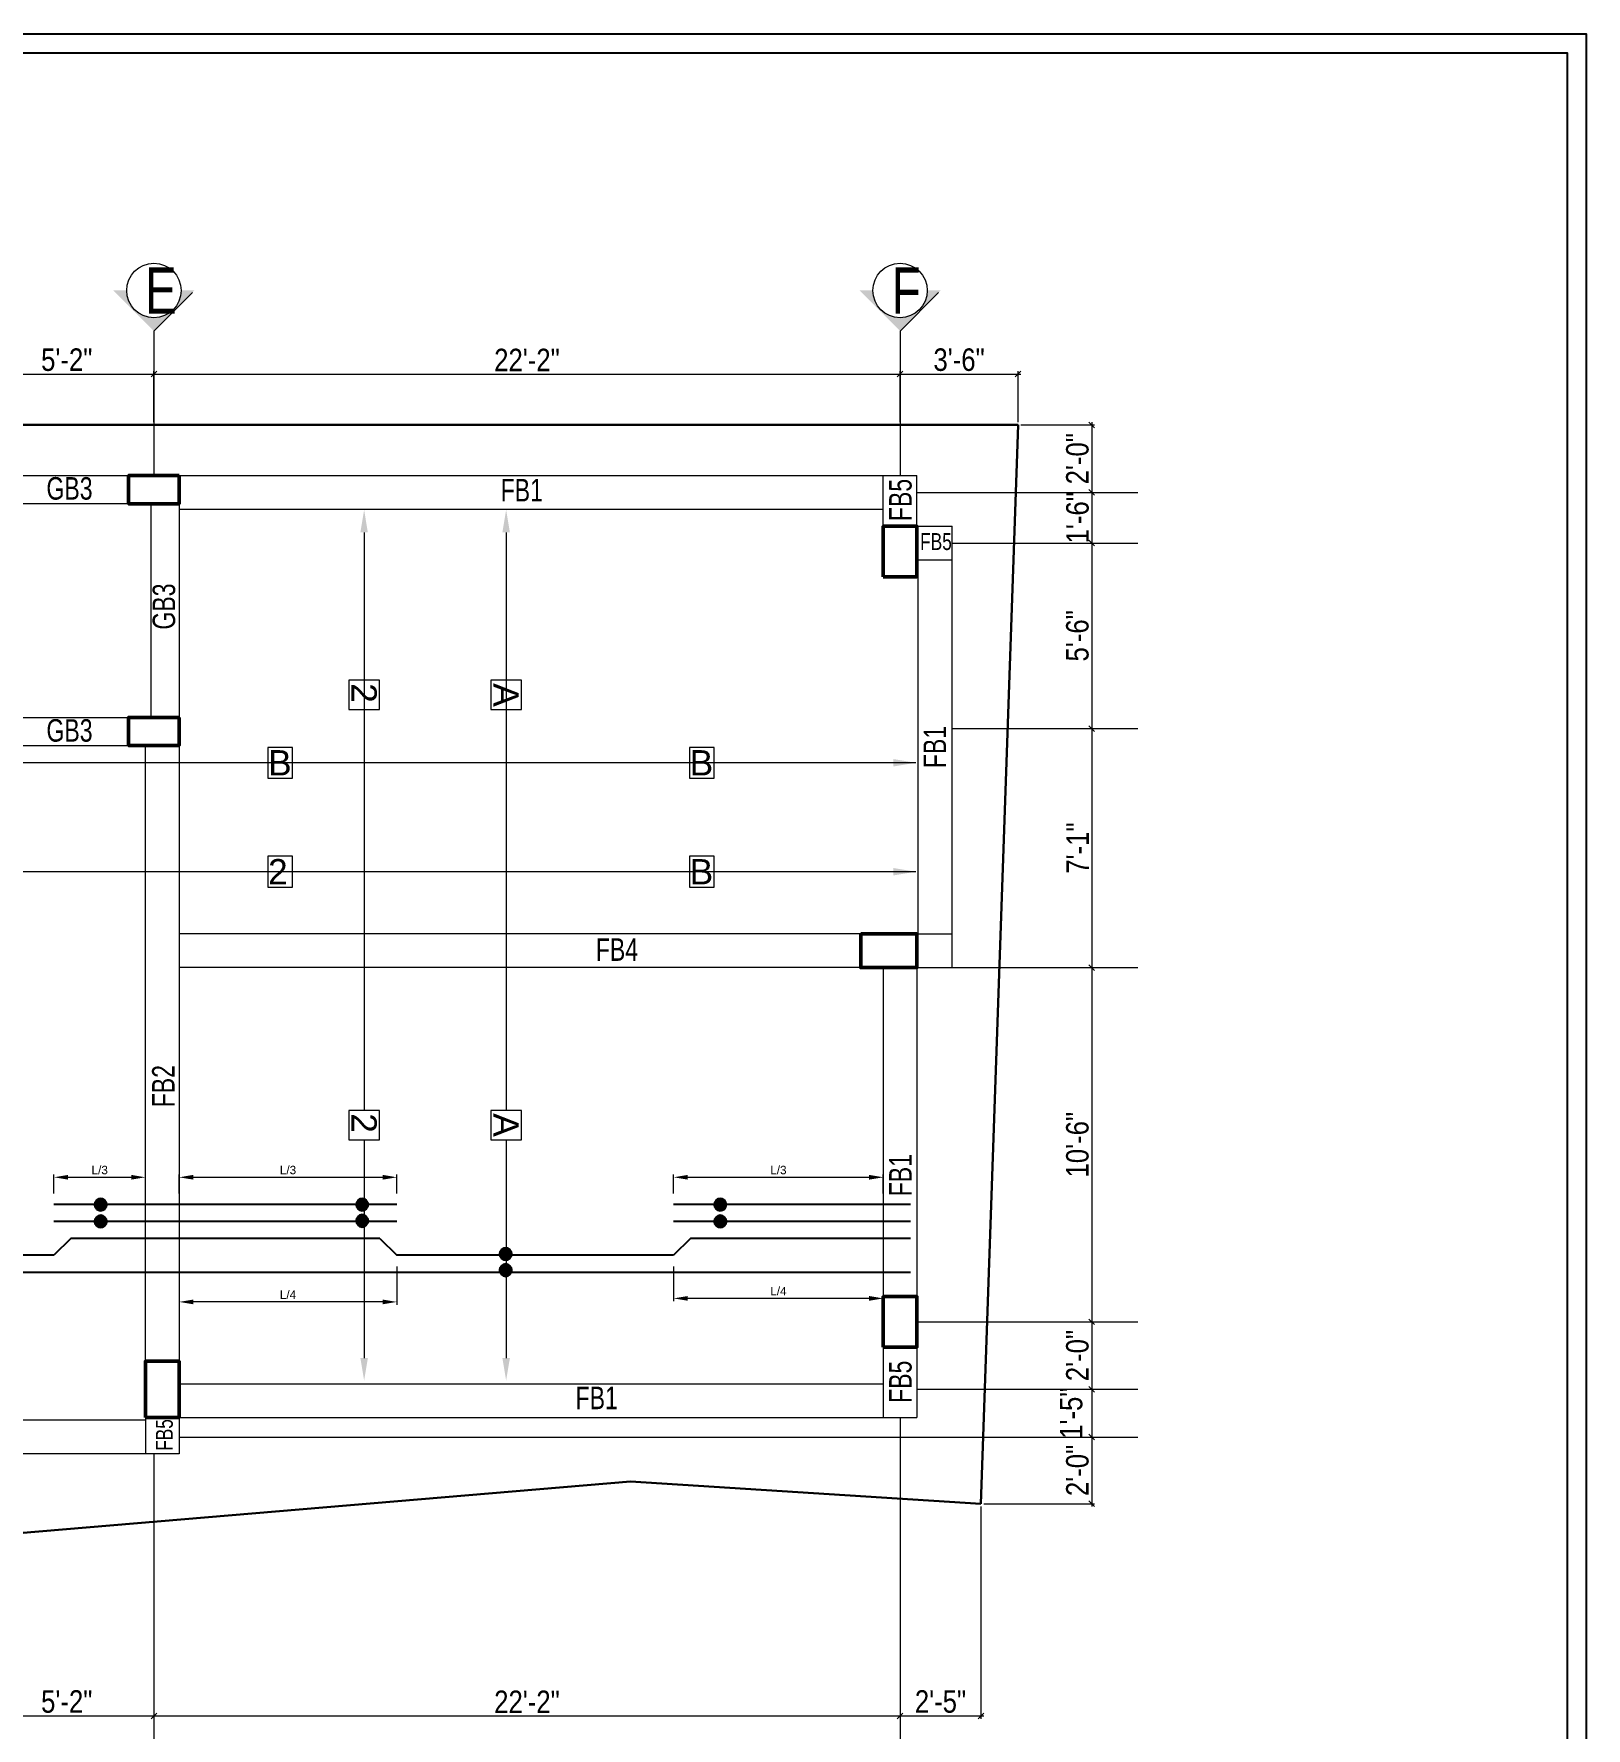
# Model space of a CAD drawing. Extents: x 52891 to 66536, y -48165 to -44533.
# Drawn here: x 61650 to 62202, y -45664 to -45062 of the extents above; entities that cross this region are included whole.
import ezdxf

# ---------------------------------------------------------------- set-up
doc = ezdxf.new("R2010")
doc.units = 0
doc.header["$MEASUREMENT"] = 0
doc.header["$PDMODE"] = 3
doc.layers.get('DEFPOINTS').update_dxf_attribs({"lineweight": 13})
for name, color, linetype, lineweight in [('1dim', 251, 'Continuous', 13), ('COLUMN-1', 1, 'Continuous', 50), ('DIM', 8, 'Continuous', 13), ('DIMEN', 8, 'Continuous', 13), ('line', 7, 'Continuous', 15), ('ROD', 1, 'Continuous', 35), ('TEXT', 7, 'Continuous', 13), ('Text1', 7, 'Continuous', 13), ('WALL', 7, 'Continuous', 30)]:
    doc.layers.add(name, color=color, linetype=linetype, lineweight=lineweight)
doc.layers.add('Layer1', color=174, linetype='Continuous')
doc.styles.add('Arial', font='arial.ttf')
doc.styles.add('Dimtext', font='ARIALN.TTF')
doc.styles.add('ROMAN_SIMPLEX', font='swisscl.ttf')
doc.styles.add('style6', font='swisscl.ttf')
doc.dimstyles.new('1-18', dxfattribs={"dimtxt": 16, "dimasz": 14, "dimexe": 1, "dimexo": 4, "dimgap": 1, "dimtad": 1, "dimdec": 1, "dimzin": 3, "dimdsep": 46, "dimlunit": 4, "dimtxsty": 'Arial', "dimcen": 0.09, "dimdle": 4, "dimclrd": 256, "dimclre": 252, "dimclrt": 256, "dimadec": 0, "dimazin": 0, "dimtfac": 1, "dimtdec": 1, "dimtofl": 0, "dimtmove": 1, "dimatfit": 3, "dimfxl": 2, "dimfrac": 1, "dimtolj": 1, "dimtzin": 0, "dimlwd": -1, "dimlwe": -1, "dimarcsym": 1})
doc.dimstyles.new('Dim4', dxfattribs={"dimtxt": 8, "dimasz": 2, "dimexe": 1, "dimexo": 1, "dimgap": 1, "dimtad": 1, "dimdec": 0, "dimzin": 3, "dimdsep": 46, "dimlunit": 4, "dimtxsty": 'Dimtext', "dimblk": 'OBLIQUE', "dimcen": 2, "dimdle": 1, "dimclrd": 256, "dimclre": 256, "dimclrt": 3, "dimadec": 0, "dimazin": 1, "dimtm": 1e-09, "dimtfac": 1, "dimtdec": 0, "dimtofl": 0, "dimtmove": 2, "dimatfit": 3, "dimldrblk": 'OBLIQUE', "dimfxl": 6, "dimfrac": 2, "dimtolj": 1, "dimtzin": 0, "dimlwd": -1, "dimlwe": -1, "dimarcsym": 0})

# ---------------------------------------------------------------- blocks, each defined once
blk = doc.blocks.new('_Oblique')
at = {"layer": 'WALL', "color": 0, "lineweight": -2}
blk.add_line((-0.5, -0.5), (0.5, 0.5), dxfattribs=at)
blk = doc.blocks.new('*D2027')
at = {"layer": 'DEFPOINTS', "color": 0}
for p in [(61692.86, -45182.55), (61630.86, -45200.65), (61692.86, -45200.65)]:
    blk.add_point(p, dxfattribs=at)
at = {"layer": 'line'}
for p, q in [((61629.86, -45182.55), (61693.86, -45182.55)), ((61630.86, -45199.65), (61630.86, -45181.55)), ((61692.86, -45199.65), (61692.86, -45181.55))]:
    blk.add_line(p, q, dxfattribs=at)
at = {"layer": 'line', "xscale": 2, "yscale": 2, "zscale": 2, "rotation": 180}
blk.add_blockref('_Oblique', (61630.86, -45182.55), dxfattribs=at)
at = {"layer": 'line', "xscale": 2, "yscale": 2, "zscale": 2}
blk.add_blockref('_Oblique', (61692.86, -45182.55), dxfattribs=at)
at = {"layer": 'line', "color": 3, "insert": (61661.86, -45177.47), "char_height": 8, "attachment_point": 5, "style": 'Dimtext'}
blk.add_mtext('\\A1;5\'-2"', dxfattribs=at)
blk = doc.blocks.new('*D2028')
at = {"layer": 'DEFPOINTS', "color": 0}
for p in [(61958.36, -45182.55), (61692.86, -45200.65), (61958.36, -45200.65)]:
    blk.add_point(p, dxfattribs=at)
at = {"layer": 'line'}
for p, q in [((61691.86, -45182.55), (61959.36, -45182.55)), ((61692.86, -45199.65), (61692.86, -45181.55)), ((61958.36, -45199.65), (61958.36, -45181.55))]:
    blk.add_line(p, q, dxfattribs=at)
at = {"layer": 'line', "xscale": 2, "yscale": 2, "zscale": 2, "rotation": 180}
blk.add_blockref('_Oblique', (61692.86, -45182.55), dxfattribs=at)
at = {"layer": 'line', "xscale": 2, "yscale": 2, "zscale": 2}
blk.add_blockref('_Oblique', (61958.36, -45182.55), dxfattribs=at)
at = {"layer": 'line', "color": 3, "insert": (61825.61, -45177.53), "char_height": 8, "attachment_point": 5, "style": 'Dimtext'}
blk.add_mtext('\\A1;22\'-2"', dxfattribs=at)
blk = doc.blocks.new('*D2029')
at = {"layer": 'DEFPOINTS', "color": 0}
for p in [(62000.36, -45182.55), (61958.36, -45200.65), (62000.36, -45200.65)]:
    blk.add_point(p, dxfattribs=at)
at = {"layer": 'line'}
for p, q in [((61957.36, -45182.55), (62001.36, -45182.55)), ((61958.36, -45199.65), (61958.36, -45181.55)), ((62000.36, -45199.65), (62000.36, -45181.55))]:
    blk.add_line(p, q, dxfattribs=at)
at = {"layer": 'line', "xscale": 2, "yscale": 2, "zscale": 2, "rotation": 180}
blk.add_blockref('_Oblique', (61958.36, -45182.55), dxfattribs=at)
at = {"layer": 'line', "xscale": 2, "yscale": 2, "zscale": 2}
blk.add_blockref('_Oblique', (62000.36, -45182.55), dxfattribs=at)
at = {"layer": 'line', "color": 3, "insert": (61979.36, -45177.47), "char_height": 8, "attachment_point": 5, "style": 'Dimtext'}
blk.add_mtext('\\A1;3\'-6"', dxfattribs=at)
blk = doc.blocks.new('*D2040')
at = {"layer": 'DEFPOINTS', "color": 0}
for p in [(61630.86, -45659.82), (61692.86, -45659.82), (61692.86, -45659.82)]:
    blk.add_point(p, dxfattribs=at)
at = {"layer": 'line'}
blk.add_line((61629.86, -45659.82), (61693.86, -45659.82), dxfattribs=at)
at = {"layer": 'line', "xscale": 2, "yscale": 2, "zscale": 2, "rotation": 180}
blk.add_blockref('_Oblique', (61630.86, -45659.82), dxfattribs=at)
at = {"layer": 'line', "xscale": 2, "yscale": 2, "zscale": 2}
blk.add_blockref('_Oblique', (61692.86, -45659.82), dxfattribs=at)
at = {"layer": 'line', "color": 3, "insert": (61661.86, -45654.74), "char_height": 8, "attachment_point": 5, "style": 'Dimtext'}
blk.add_mtext('\\A1;5\'-2"', dxfattribs=at)
blk = doc.blocks.new('*D2041')
at = {"layer": 'DEFPOINTS', "color": 0}
for p in [(61692.86, -45659.82), (61958.36, -45659.82), (61958.36, -45659.82)]:
    blk.add_point(p, dxfattribs=at)
at = {"layer": 'line'}
blk.add_line((61691.86, -45659.82), (61959.36, -45659.82), dxfattribs=at)
at = {"layer": 'line', "xscale": 2, "yscale": 2, "zscale": 2, "rotation": 180}
blk.add_blockref('_Oblique', (61692.86, -45659.82), dxfattribs=at)
at = {"layer": 'line', "xscale": 2, "yscale": 2, "zscale": 2}
blk.add_blockref('_Oblique', (61958.36, -45659.82), dxfattribs=at)
at = {"layer": 'line', "color": 3, "insert": (61825.61, -45654.81), "char_height": 8, "attachment_point": 5, "style": 'Dimtext'}
blk.add_mtext('\\A1;22\'-2"', dxfattribs=at)
blk = doc.blocks.new('*D2042')
at = {"layer": 'DEFPOINTS', "color": 0}
for p in [(61987.12, -45584.37), (61958.36, -45659.82), (61987.12, -45659.82)]:
    blk.add_point(p, dxfattribs=at)
at = {"layer": 'line'}
for p, q in [((61987.12, -45585.37), (61987.12, -45660.82)), ((61957.36, -45659.82), (61988.12, -45659.82))]:
    blk.add_line(p, q, dxfattribs=at)
at = {"layer": 'line', "xscale": 2, "yscale": 2, "zscale": 2, "rotation": 180}
blk.add_blockref('_Oblique', (61958.36, -45659.82), dxfattribs=at)
at = {"layer": 'line', "xscale": 2, "yscale": 2, "zscale": 2}
blk.add_blockref('_Oblique', (61987.12, -45659.82), dxfattribs=at)
at = {"layer": 'line', "color": 3, "insert": (61972.74, -45654.74), "char_height": 8, "attachment_point": 5, "style": 'Dimtext'}
blk.add_mtext('\\A1;2\'-5"', dxfattribs=at)
blk = doc.blocks.new('*D2043')
at = {"layer": 'DEFPOINTS', "color": 0}
for p in [(62000.36, -45200.65), (62000.36, -45224.65), (62026.58, -45224.65)]:
    blk.add_point(p, dxfattribs=at)
at = {"layer": 'line'}
for p, q in [((62001.36, -45200.65), (62027.58, -45200.65)), ((62026.58, -45199.65), (62026.58, -45225.65)), ((62001.36, -45224.65), (62027.58, -45224.65))]:
    blk.add_line(p, q, dxfattribs=at)
at = {"layer": 'line', "xscale": 2, "yscale": 2, "zscale": 2}
for p, rotation in [((62026.58, -45200.65), 90), ((62026.58, -45224.65), 270)]:
    blk.add_blockref('_Oblique', p, dxfattribs=dict(at, rotation=rotation))
at = {"layer": 'line', "color": 3, "insert": (62021.49, -45212.65), "char_height": 8, "attachment_point": 5, "rotation": 90, "style": 'Dimtext'}
blk.add_mtext('\\A1;2\'-0"', dxfattribs=at)
blk = doc.blocks.new('*D2044')
at = {"layer": 'DEFPOINTS', "color": 0}
for p in [(62000.36, -45224.65), (62026.58, -45242.65), (62026.58, -45242.65)]:
    blk.add_point(p, dxfattribs=at)
at = {"layer": 'line'}
for p, q in [((62001.36, -45224.65), (62027.58, -45224.65)), ((62026.58, -45223.65), (62026.58, -45243.65))]:
    blk.add_line(p, q, dxfattribs=at)
at = {"layer": 'line', "xscale": 2, "yscale": 2, "zscale": 2}
for p, rotation in [((62026.58, -45224.65), 90), ((62026.58, -45242.65), 270)]:
    blk.add_blockref('_Oblique', p, dxfattribs=dict(at, rotation=rotation))
at = {"layer": 'line', "color": 3, "insert": (62021.52, -45233.65), "char_height": 8, "attachment_point": 5, "rotation": 90, "style": 'Dimtext'}
blk.add_mtext('\\A1;1\'-6"', dxfattribs=at)
blk = doc.blocks.new('*D2045')
at = {"layer": 'DEFPOINTS', "color": 0}
for p in [(62026.58, -45242.65), (62026.58, -45308.65), (62026.58, -45308.65)]:
    blk.add_point(p, dxfattribs=at)
at = {"layer": 'line'}
blk.add_line((62026.58, -45241.65), (62026.58, -45309.65), dxfattribs=at)
at = {"layer": 'line', "xscale": 2, "yscale": 2, "zscale": 2}
for p, rotation in [((62026.58, -45242.65), 90), ((62026.58, -45308.65), 270)]:
    blk.add_blockref('_Oblique', p, dxfattribs=dict(at, rotation=rotation))
at = {"layer": 'line', "color": 3, "insert": (62021.49, -45275.65), "char_height": 8, "attachment_point": 5, "rotation": 90, "style": 'Dimtext'}
blk.add_mtext('\\A1;5\'-6"', dxfattribs=at)
blk = doc.blocks.new('*D2046')
at = {"layer": 'DEFPOINTS', "color": 0}
for p in [(62026.58, -45308.65), (62026.58, -45393.65), (62026.58, -45393.65)]:
    blk.add_point(p, dxfattribs=at)
at = {"layer": 'line'}
blk.add_line((62026.58, -45307.65), (62026.58, -45394.65), dxfattribs=at)
at = {"layer": 'line', "xscale": 2, "yscale": 2, "zscale": 2}
for p, rotation in [((62026.58, -45308.65), 90), ((62026.58, -45393.65), 270)]:
    blk.add_blockref('_Oblique', p, dxfattribs=dict(at, rotation=rotation))
at = {"layer": 'line', "color": 3, "insert": (62021.56, -45351.15), "char_height": 8, "attachment_point": 5, "rotation": 90, "style": 'Dimtext'}
blk.add_mtext('\\A1;7\'-1"', dxfattribs=at)
blk = doc.blocks.new('*D2047')
at = {"layer": 'DEFPOINTS', "color": 0}
for p in [(62026.58, -45393.65), (62026.58, -45519.65), (62026.58, -45519.65)]:
    blk.add_point(p, dxfattribs=at)
at = {"layer": 'line'}
blk.add_line((62026.58, -45392.65), (62026.58, -45520.65), dxfattribs=at)
at = {"layer": 'line', "xscale": 2, "yscale": 2, "zscale": 2}
for p, rotation in [((62026.58, -45393.65), 90), ((62026.58, -45519.65), 270)]:
    blk.add_blockref('_Oblique', p, dxfattribs=dict(at, rotation=rotation))
at = {"layer": 'line', "color": 3, "insert": (62021.49, -45456.65), "char_height": 8, "attachment_point": 5, "rotation": 90, "style": 'Dimtext'}
blk.add_mtext('\\A1;10\'-6"', dxfattribs=at)
blk = doc.blocks.new('*D2048')
at = {"layer": 'DEFPOINTS', "color": 0}
for p in [(62026.58, -45519.65), (62026.58, -45543.65), (62026.58, -45543.65)]:
    blk.add_point(p, dxfattribs=at)
at = {"layer": 'line'}
blk.add_line((62026.58, -45518.65), (62026.58, -45544.65), dxfattribs=at)
at = {"layer": 'line', "xscale": 2, "yscale": 2, "zscale": 2}
for p, rotation in [((62026.58, -45519.65), 90), ((62026.58, -45543.65), 270)]:
    blk.add_blockref('_Oblique', p, dxfattribs=dict(at, rotation=rotation))
at = {"layer": 'line', "color": 3, "insert": (62021.49, -45531.65), "char_height": 8, "attachment_point": 5, "rotation": 90, "style": 'Dimtext'}
blk.add_mtext('\\A1;2\'-0"', dxfattribs=at)
blk = doc.blocks.new('*D2049')
at = {"layer": 'DEFPOINTS', "color": 0}
for p in [(62026.58, -45543.65), (62026.58, -45560.65), (62026.58, -45560.65)]:
    blk.add_point(p, dxfattribs=at)
at = {"layer": 'line'}
blk.add_line((62026.58, -45542.65), (62026.58, -45561.65), dxfattribs=at)
at = {"layer": 'line', "xscale": 2, "yscale": 2, "zscale": 2}
for p, rotation in [((62026.58, -45543.65), 90), ((62026.58, -45560.65), 270)]:
    blk.add_blockref('_Oblique', p, dxfattribs=dict(at, rotation=rotation))
at = {"layer": 'line', "color": 3, "insert": (62019.27, -45552.15), "char_height": 8, "attachment_point": 5, "rotation": 90, "style": 'Dimtext'}
blk.add_mtext('\\A1;1\'-5"', dxfattribs=at)
blk = doc.blocks.new('*D2050')
at = {"layer": 'DEFPOINTS', "color": 0}
for p in [(62026.58, -45560.65), (61987.12, -45584.37), (62026.58, -45584.37)]:
    blk.add_point(p, dxfattribs=at)
at = {"layer": 'line'}
for p, q in [((62026.58, -45559.65), (62026.58, -45585.37)), ((61988.12, -45584.37), (62027.58, -45584.37))]:
    blk.add_line(p, q, dxfattribs=at)
at = {"layer": 'line', "xscale": 2, "yscale": 2, "zscale": 2}
for p, rotation in [((62026.58, -45560.65), 90), ((62026.58, -45584.37), 270)]:
    blk.add_blockref('_Oblique', p, dxfattribs=dict(at, rotation=rotation))
at = {"layer": 'line', "color": 3, "insert": (62021.49, -45572.51), "char_height": 8, "attachment_point": 5, "rotation": 90, "style": 'Dimtext'}
blk.add_mtext('\\A1;2\'-0"', dxfattribs=at)
blk = doc.blocks.new('*D2058')
at = {"layer": '1dim', "color": 252, "linetype": 'Continuous'}
for p, q in [((61657.32, -45473.96), (61657.32, -45467.24)), ((61689.86, -45473.96), (61689.86, -45467.24))]:
    blk.add_line(p, q, dxfattribs=at)
at = {"layer": '1dim', "linetype": 'Continuous'}
blk.add_line((61662.32, -45468.24), (61684.86, -45468.24), dxfattribs=at)
at = {"layer": '1dim'}
for points in [[(61662.32, -45467.4), (61662.32, -45469.07), (61657.32, -45468.24)], [(61684.86, -45467.4), (61684.86, -45469.07), (61689.86, -45468.24)]]:
    blk.add_solid(points, dxfattribs=at)
at = {"layer": 'DEFPOINTS', "color": 0}
for p in [(61689.86, -45468.24), (61657.32, -45477.96), (61689.86, -45477.96)]:
    blk.add_point(p, dxfattribs=at)
at = {"layer": '1dim', "insert": (61673.59, -45465.68), "char_height": 3, "attachment_point": 5, "style": 'Arial'}
blk.add_mtext('\\A1;L/3', dxfattribs=at)
blk = doc.blocks.new('*D2059')
at = {"layer": '1dim', "color": 252, "linetype": 'Continuous'}
for p, q in [((61877.79, -45473.96), (61877.79, -45467.24)), ((61952.36, -45473.96), (61952.36, -45467.24))]:
    blk.add_line(p, q, dxfattribs=at)
at = {"layer": '1dim', "linetype": 'Continuous'}
blk.add_line((61882.79, -45468.24), (61947.36, -45468.24), dxfattribs=at)
at = {"layer": '1dim'}
for points in [[(61882.79, -45467.4), (61882.79, -45469.07), (61877.79, -45468.24)], [(61947.36, -45467.4), (61947.36, -45469.07), (61952.36, -45468.24)]]:
    blk.add_solid(points, dxfattribs=at)
at = {"layer": 'DEFPOINTS', "color": 0}
for p in [(61952.36, -45468.24), (61877.79, -45477.96), (61952.36, -45477.96)]:
    blk.add_point(p, dxfattribs=at)
at = {"layer": '1dim', "insert": (61915.07, -45465.68), "char_height": 3, "attachment_point": 5, "style": 'Arial'}
blk.add_mtext('\\A1;L/3', dxfattribs=at)
blk = doc.blocks.new('*D2060')
at = {"layer": '1dim', "color": 252, "linetype": 'Continuous'}
for p, q in [((61877.79, -45499.96), (61877.79, -45512.32)), ((61952.36, -45502.12), (61952.36, -45512.32))]:
    blk.add_line(p, q, dxfattribs=at)
at = {"layer": '1dim', "linetype": 'Continuous'}
blk.add_line((61947.36, -45511.32), (61882.79, -45511.32), dxfattribs=at)
at = {"layer": '1dim'}
for points in [[(61882.79, -45510.48), (61882.79, -45512.15), (61877.79, -45511.32)], [(61947.36, -45510.48), (61947.36, -45512.15), (61952.36, -45511.32)]]:
    blk.add_solid(points, dxfattribs=at)
at = {"layer": 'DEFPOINTS', "color": 0}
for p in [(61877.79, -45495.96), (61952.36, -45498.12), (61877.79, -45511.32)]:
    blk.add_point(p, dxfattribs=at)
at = {"layer": '1dim', "insert": (61915.07, -45508.76), "char_height": 3, "attachment_point": 5, "style": 'Arial'}
blk.add_mtext('\\A1;L/4', dxfattribs=at)
blk = doc.blocks.new('*D2061')
at = {"layer": '1dim', "color": 252, "linetype": 'Continuous'}
for p, q in [((61701.86, -45473.96), (61701.86, -45467.24)), ((61779.31, -45473.96), (61779.31, -45467.24))]:
    blk.add_line(p, q, dxfattribs=at)
at = {"layer": '1dim', "linetype": 'Continuous'}
blk.add_line((61706.86, -45468.24), (61774.31, -45468.24), dxfattribs=at)
at = {"layer": '1dim'}
for points in [[(61706.86, -45467.4), (61706.86, -45469.07), (61701.86, -45468.24)], [(61774.31, -45467.4), (61774.31, -45469.07), (61779.31, -45468.24)]]:
    blk.add_solid(points, dxfattribs=at)
at = {"layer": 'DEFPOINTS', "color": 0}
for p in [(61779.31, -45468.24), (61701.86, -45477.96), (61779.31, -45477.96)]:
    blk.add_point(p, dxfattribs=at)
at = {"layer": '1dim', "insert": (61740.58, -45465.68), "char_height": 3, "attachment_point": 5, "style": 'Arial'}
blk.add_mtext('\\A1;L/3', dxfattribs=at)
blk = doc.blocks.new('*D2062')
at = {"layer": '1dim', "color": 252, "linetype": 'Continuous'}
for p, q in [((61701.86, -45503.38), (61701.86, -45513.58)), ((61779.31, -45499.96), (61779.31, -45513.58))]:
    blk.add_line(p, q, dxfattribs=at)
at = {"layer": '1dim', "linetype": 'Continuous'}
blk.add_line((61774.31, -45512.58), (61706.86, -45512.58), dxfattribs=at)
at = {"layer": '1dim'}
for points in [[(61706.86, -45511.74), (61706.86, -45513.41), (61701.86, -45512.58)], [(61774.31, -45511.74), (61774.31, -45513.41), (61779.31, -45512.58)]]:
    blk.add_solid(points, dxfattribs=at)
at = {"layer": 'DEFPOINTS', "color": 0}
for p in [(61779.31, -45495.96), (61701.86, -45499.38), (61701.86, -45512.58)]:
    blk.add_point(p, dxfattribs=at)
at = {"layer": '1dim', "insert": (61740.58, -45510.03), "char_height": 3, "attachment_point": 5, "style": 'Arial'}
blk.add_mtext('\\A1;L/4', dxfattribs=at)
blk = doc.blocks.new('L')
at = {"layer": 'Layer1', "color": 4}
blk.add_lwpolyline([(-781.98, 548.61), (4.12, 548.61), (4.12, -4.12), (-781.98, -4.12)], close=True, dxfattribs=at)
at = {"layer": 'Layer1', "color": 1}
blk.add_lwpolyline([(-777.86, 544.49), (0, 544.49), (0, 0), (-777.86, 0)], close=True, dxfattribs=at)

msp = doc.modelspace()

# ---------------------------------------------------------------- hatches: boundary and pattern name
at = {"layer": 'line', "linetype": 'Continuous', "ltscale": 10}
h = msp.add_hatch(color=7, dxfattribs=at)
h.paths.add_polyline_path([(61692.86, -45167.23), (61692.86, -45162.48, 0.414214), (61702.53, -45152.81), (61707.28, -45152.81)])
h.paths.add_polyline_path([(61692.86, -45167.23), (61678.44, -45152.81), (61683.18, -45152.81, 0.414214), (61692.86, -45162.48)])
h = msp.add_hatch(color=7, dxfattribs=at)
h.paths.add_polyline_path([(61958.36, -45167.23), (61958.36, -45162.48, 0.414214), (61968.03, -45152.81), (61972.78, -45152.81)])
h.paths.add_polyline_path([(61958.36, -45167.23), (61943.94, -45152.81), (61948.68, -45152.81, 0.414214), (61958.36, -45162.48)])
at = {"layer": 'ROD'}
h = msp.add_hatch(color=1, dxfattribs=at)
edge = h.paths.add_edge_path()
edge.add_ellipse((61673.92, -45477.96), major_axis=(1.47, 1.47), ratio=1, start_angle=-135, end_angle=45, ccw=False)
edge.add_ellipse((61673.92, -45477.96), major_axis=(1.47, 1.47), ratio=1, start_angle=45, end_angle=225, ccw=False)
h = msp.add_hatch(color=1, dxfattribs=at)
edge = h.paths.add_edge_path()
edge.add_ellipse((61766.98, -45477.96), major_axis=(1.47, 1.47), ratio=1, start_angle=-135, end_angle=45, ccw=False)
edge.add_ellipse((61766.98, -45477.96), major_axis=(1.47, 1.47), ratio=1, start_angle=45, end_angle=225, ccw=False)
h = msp.add_hatch(color=1, dxfattribs=at)
edge = h.paths.add_edge_path()
edge.add_ellipse((61894.39, -45477.96), major_axis=(1.47, 1.47), ratio=1, start_angle=-135, end_angle=45, ccw=False)
edge.add_ellipse((61894.39, -45477.96), major_axis=(1.47, 1.47), ratio=1, start_angle=45, end_angle=225, ccw=False)
h = msp.add_hatch(color=1, dxfattribs=at)
edge = h.paths.add_edge_path()
edge.add_ellipse((61673.93, -45483.96), major_axis=(1.47, 1.47), ratio=1, start_angle=-135, end_angle=45, ccw=False)
edge.add_ellipse((61673.93, -45483.96), major_axis=(1.47, 1.47), ratio=1, start_angle=45, end_angle=225, ccw=False)
h = msp.add_hatch(color=1, dxfattribs=at)
edge = h.paths.add_edge_path()
edge.add_ellipse((61766.98, -45483.73), major_axis=(1.47, 1.47), ratio=1, start_angle=45, end_angle=225, ccw=False)
edge.add_ellipse((61766.98, -45483.73), major_axis=(1.47, 1.47), ratio=1, start_angle=-135, end_angle=45, ccw=False)
h = msp.add_hatch(color=1, dxfattribs=at)
edge = h.paths.add_edge_path()
edge.add_ellipse((61894.4, -45483.96), major_axis=(1.47, 1.47), ratio=1, start_angle=-135, end_angle=45, ccw=False)
edge.add_ellipse((61894.4, -45483.96), major_axis=(1.47, 1.47), ratio=1, start_angle=45, end_angle=225, ccw=False)
h = msp.add_hatch(color=1, dxfattribs=at)
edge = h.paths.add_edge_path()
edge.add_ellipse((61818.04, -45495.51), major_axis=(1.47, 1.47), ratio=1, start_angle=-135, end_angle=45, ccw=False)
edge.add_ellipse((61818.04, -45495.51), major_axis=(1.47, 1.47), ratio=1, start_angle=45, end_angle=225, ccw=False)
h = msp.add_hatch(color=1, dxfattribs=at)
edge = h.paths.add_edge_path()
edge.add_ellipse((61818.04, -45501.28), major_axis=(1.47, 1.47), ratio=1, start_angle=45, end_angle=225, ccw=False)
edge.add_ellipse((61818.04, -45501.28), major_axis=(1.47, 1.47), ratio=1, start_angle=-135, end_angle=45, ccw=False)

# ---------------------------------------------------------------- linework, layer by layer
at = {"layer": 'COLUMN-1'}
for points in [[(61701.86, -45218.65), (61683.86, -45218.65), (61683.86, -45218.65), (61683.86, -45218.65), (61683.86, -45228.65), (61701.86, -45228.65)], [(61952.36, -45254.65), (61964.36, -45254.65), (61964.36, -45236.65), (61952.36, -45236.65)], [(61701.86, -45304.65), (61683.86, -45304.65), (61683.86, -45304.65), (61683.86, -45304.65), (61683.86, -45314.65), (61701.86, -45314.65)], [(61944.36, -45381.65), (61944.36, -45393.65), (61964.36, -45393.65), (61964.36, -45381.65)], [(61952.36, -45528.65), (61964.36, -45528.65), (61964.36, -45510.65), (61952.36, -45510.65)], [(61689.86, -45553.65), (61701.86, -45553.65), (61701.86, -45533.65), (61689.86, -45533.65)]]:
    msp.add_lwpolyline(points, close=True, dxfattribs=at)
at = {"layer": 'DIM', "lineweight": 9}
for p, q in [((61767.67, -45238.85, 0.46), (61767.67, -45444.45, 1.38)), ((61818.2, -45238.85, 0.46), (61818.2, -45444.45, 1.38)), ((61762.17, -45291.47, 1.38), (61762.17, -45301.89, 1.38)), ((61773.17, -45291.47, 1.38), (61762.17, -45291.47, 1.38)), ((61773.17, -45301.89, 1.38), (61773.17, -45291.47, 1.38)), ((61812.7, -45291.47, 1.38), (61812.7, -45301.89, 1.38)), ((61823.7, -45291.47, 1.38), (61812.7, -45291.47, 1.38)), ((61823.7, -45301.89, 1.38), (61823.7, -45291.47, 1.38)), ((61762.17, -45301.89, 1.38), (61773.17, -45301.89, 1.38)), ((61812.7, -45301.89, 1.38), (61823.7, -45301.89, 1.38)), ((61742.2, -45315.31), (61733.41, -45315.31)), ((61733.41, -45315.31), (61733.41, -45326.31)), ((61742.2, -45326.31), (61742.2, -45315.31)), ((61892.19, -45315.31), (61883.4, -45315.31)), ((61883.4, -45315.31), (61883.4, -45326.31)), ((61892.19, -45326.31), (61892.19, -45315.31)), ((61733.41, -45326.31), (61742.2, -45326.31)), ((61883.4, -45326.31), (61892.19, -45326.31)), ((61742.2, -45354.05), (61733.41, -45354.05)), ((61733.41, -45354.05), (61733.41, -45365.05)), ((61742.2, -45365.05), (61742.2, -45354.05)), ((61892.19, -45354.05), (61883.4, -45354.05)), ((61883.4, -45354.05), (61883.4, -45365.05)), ((61892.19, -45365.05), (61892.19, -45354.05)), ((61733.41, -45365.05), (61742.2, -45365.05)), ((61883.4, -45365.05), (61892.19, -45365.05)), ((61762.17, -45444.45, 1.38), (61762.17, -45454.87, 1.38)), ((61773.17, -45444.45, 1.38), (61762.17, -45444.45, 1.38)), ((61773.17, -45454.87, 1.38), (61773.17, -45444.45, 1.38)), ((61812.7, -45444.45, 1.38), (61812.7, -45454.87, 1.38)), ((61823.7, -45444.45, 1.38), (61812.7, -45444.45, 1.38)), ((61823.7, -45454.87, 1.38), (61823.7, -45444.45, 1.38)), ((61762.17, -45454.87, 1.38), (61773.17, -45454.87, 1.38)), ((61767.67, -45454.87, 1.38), (61767.67, -45532.55, -1.35)), ((61812.7, -45454.87, 1.38), (61823.7, -45454.87, 1.38)), ((61818.2, -45454.87, 1.38), (61818.2, -45532.55, -1.35))]:
    msp.add_line(p, q, dxfattribs=at)
at = {"layer": 'DIM', "linetype": 'Continuous', "lineweight": 9}
for p, q in [((61956.27, -45320.81), (61446.91, -45320.81)), ((61963.92, -45320.81), (61956.27, -45320.81)), ((61956.27, -45359.55), (61446.91, -45359.55)), ((61963.92, -45359.55), (61956.27, -45359.55))]:
    msp.add_line(p, q, dxfattribs=at)
at = {"layer": 'DIM'}
for points in [[(61769, -45238.85, 0.46), (61766.34, -45238.85, 0.46), (61767.67, -45230.85, 0.46)], [(61819.54, -45238.85, 0.46), (61816.87, -45238.85, 0.46), (61818.2, -45230.85, 0.46)], [(61955.92, -45319.48), (61955.92, -45322.14), (61963.92, -45320.81)], [(61955.92, -45358.22), (61955.92, -45360.89), (61963.92, -45359.55)], [(61769, -45532.55, -1.35), (61766.34, -45532.55, -1.35), (61767.67, -45540.55, -1.35)], [(61819.54, -45532.55, -1.35), (61816.87, -45532.55, -1.35), (61818.2, -45540.55, -1.35)]]:
    msp.add_solid(points, dxfattribs=at)
at = {"layer": 'DIMEN'}
for p, q in [((61692.86, -45167.23), (61692.86, -45218.65)), ((61958.36, -45167.23), (61958.36, -45218.65)), ((61964.36, -45224.65), (62042.95, -45224.65)), ((61976.86, -45242.65), (62042.95, -45242.65)), ((61976.86, -45308.65), (62042.95, -45308.65)), ((61964.36, -45393.65), (62042.95, -45393.65)), ((61964.36, -45519.65), (62042.95, -45519.65)), ((61964.36, -45543.65), (62042.95, -45543.65)), ((61958.36, -45553.65), (61958.36, -45675.75)), ((61701.86, -45560.65), (62042.95, -45560.65)), ((61692.86, -45566.65), (61692.86, -45675.75))]:
    msp.add_line(p, q, dxfattribs=at)
at = {"layer": 'line', "color": 7, "linetype": 'Continuous', "ltscale": 10}
for p, q in [((61706.59, -45153.5), (61692.86, -45167.23)), ((61972.09, -45153.5), (61958.36, -45167.23))]:
    msp.add_line(p, q, dxfattribs=at)
at = {"layer": 'line', "color": 6}
for p, q in [((61636.86, -45218.65), (61686.86, -45218.65)), ((61701.86, -45218.65), (61964.36, -45218.65)), ((61952.36, -45236.65), (61952.36, -45218.65)), ((61964.36, -45236.65), (61964.36, -45218.65)), ((61686.86, -45228.65), (61636.86, -45228.65)), ((61691.86, -45304.65), (61691.86, -45228.65)), ((61701.86, -45228.65), (61701.86, -45304.65)), ((61701.86, -45230.65), (61952.36, -45230.65)), ((61964.36, -45236.65), (61976.86, -45236.65)), ((61976.86, -45393.65), (61976.86, -45236.65)), ((61964.36, -45248.65), (61976.86, -45248.65)), ((61964.86, -45381.65), (61964.86, -45248.65)), ((61636.86, -45304.65), (61686.86, -45304.65)), ((61636.86, -45314.65), (61686.86, -45314.65)), ((61689.86, -45533.65), (61689.86, -45314.65)), ((61701.86, -45314.65), (61701.86, -45533.75)), ((61944.36, -45381.65), (61701.86, -45381.65)), ((61964.36, -45381.65), (61976.86, -45381.65)), ((61944.36, -45393.65), (61701.86, -45393.65)), ((61952.36, -45393.65), (61952.36, -45510.65)), ((61964.36, -45393.65), (61964.36, -45510.65)), ((61964.36, -45393.65), (61976.86, -45393.65)), ((61952.36, -45528.65), (61952.36, -45553.65)), ((61964.36, -45528.65), (61964.36, -45553.65)), ((61701.86, -45541.65), (61952.36, -45541.65)), ((61689.86, -45554.65), (61566.86, -45554.65)), ((61689.86, -45553.65), (61689.86, -45566.65)), ((61701.86, -45553.65), (61701.86, -45566.65)), ((61701.86, -45553.65), (61964.36, -45553.65)), ((61701.86, -45566.65), (61566.86, -45566.65))]:
    msp.add_line(p, q, dxfattribs=at)
at = {"layer": 'line', "color": 7, "linetype": 'Continuous', "lineweight": 20, "ltscale": 10}
for centre in [(61692.86, -45152.81), (61958.36, -45152.81)]:
    msp.add_circle(centre, 9.67, dxfattribs=at)
at = {"layer": 'ROD', "lineweight": 25}
for p, q in [((61701.86, -45477.96), (61657.32, -45477.96)), ((61779.31, -45477.96), (61701.86, -45477.96)), ((61962.05, -45477.96), (61877.79, -45477.96)), ((61962.05, -45477.96), (61891.61, -45477.96)), ((61701.86, -45483.96), (61657.32, -45483.96)), ((61779.31, -45483.96), (61701.86, -45483.96)), ((61962.05, -45483.96), (61877.79, -45483.96)), ((61962.05, -45483.96), (61891.61, -45483.96)), ((61663.32, -45489.96), (61657.32, -45495.96)), ((61701.86, -45489.96), (61663.32, -45489.96)), ((61773.31, -45489.96), (61701.86, -45489.96)), ((61773.31, -45489.96), (61779.31, -45495.96)), ((61883.79, -45489.96), (61877.79, -45495.96)), ((61962.05, -45489.96), (61883.79, -45489.96)), ((61962.05, -45489.96), (61891.61, -45489.96)), ((61657.32, -45495.96), (61602.43, -45495.96)), ((61877.79, -45495.96), (61779.31, -45495.96)), ((61554.86, -45501.96), (61701.72, -45501.96)), ((61701.86, -45501.96), (61962.05, -45501.96)), ((61891.61, -45501.96), (61962.05, -45501.96))]:
    msp.add_line(p, q, dxfattribs=at)
at = {"layer": 'ROD', "color": 1, "extrusion": (0, 0, -1)}
for centre, start_param, end_param in [((61673.92, -45477.96), 0.785398, 7.068583), ((61766.98, -45477.96), 0.785398, 7.068583), ((61894.39, -45477.96), 0.785398, 7.068583), ((61673.93, -45483.96), 0.785398, 7.068583), ((61766.98, -45483.73), 3.926991, 10.210176), ((61894.4, -45483.96), 0.785398, 7.068583), ((61818.04, -45495.51, 0), 0.785398, 7.068583), ((61818.04, -45501.28, 0), 3.926991, 10.210176)]:
    msp.add_ellipse(centre, major_axis=(1.47, -1.47), ratio=1, start_param=start_param, end_param=end_param, dxfattribs=at)
at = {"layer": 'WALL', "ltscale": 30}
for p, q in [((61166.75, -45200.65), (62000.36, -45200.65)), ((62000.36, -45200.65), (61987.12, -45584.37)), ((61862.5, -45576.48), (61549.67, -45602.87)), ((61862.5, -45576.48), (61987.12, -45584.37))]:
    msp.add_line(p, q, dxfattribs=at)

# ---------------------------------------------------------------- block references
at = {"layer": 'WALL', "xscale": 1.644493711195537, "yscale": 1.644493711195537, "zscale": 1.644493711188294}
msp.add_blockref('L', (62195.69, -45963.72), dxfattribs=at)

# ---------------------------------------------------------------- texts
at = {"layer": 'DIM', "color": 30, "style": 'Arial'}
for s, p in [('2', (61763.17, -45292.49, 1.38)), ('A', (61813.7, -45292.49, 1.38)), ('2', (61763.17, -45445.46, 1.38)), ('A', (61813.7, -45445.46, 1.38))]:
    msp.add_text(s, height=9, rotation=270, dxfattribs=at).set_placement(p)
for s, p in [('B', (61733.49, -45325.31)), ('B', (61883.48, -45325.31)), ('2', (61733.49, -45364.05)), ('B', (61883.48, -45364.05))]:
    msp.add_text(s, height=9, dxfattribs=at).set_placement(p)
at = {"layer": 'TEXT', "lineweight": 18, "char_height": 16.49, "width": 278.5304, "attachment_point": 1, "style": 'ROMAN_SIMPLEX'}
for s, insert in [('E', (61689.74, -45144.6)), ('F', (61955.37, -45144.6))]:
    msp.add_mtext(s, dxfattribs=dict(at, insert=insert))
at = {"layer": 'Text1', "width": 65.9378, "attachment_point": 1, "style": 'style6'}
for s, insert, char_height in [('GB3', (61654.64, -45219.2), 8), ('FB1', (61816.24, -45219.84), 8), ('FB5', (61965.5, -45239.12), 6), ('GB3', (61654.64, -45305.29), 8), ('FB4', (61850.11, -45383.25), 8), ('FB1', (61842.9, -45542.72), 8)]:
    msp.add_mtext(s, dxfattribs=dict(at, insert=insert, char_height=char_height))
at = {"layer": 'Text1', "width": 65.9378, "attachment_point": 1, "rotation": 90, "style": 'style6'}
for s, insert, char_height in [('FB5', (61954.47, -45234.85), 8), ('GB3', (61692.43, -45273.44), 8), ('FB1', (61966.71, -45322.71), 8), ('FB2', (61692.22, -45443.35), 8), ('FB1', (61954.47, -45475), 8), ('FB5', (61954.47, -45548.5), 8), ('FB5', (61693.6, -45565.54), 6)]:
    msp.add_mtext(s, dxfattribs=dict(at, insert=insert, char_height=char_height))

# ---------------------------------------------------------------- dimensions: what is measured, and where the dimension line sits
at = {"layer": '1dim'}
for base, p1, p2, text, picture, middle in [((61689.86, -45468.24), (61657.32, -45477.96), (61689.86, -45477.96), 'L/3', '*D2058', (61673.59, -45465.68)), ((61779.31, -45468.24), (61701.86, -45477.96), (61779.31, -45477.96), 'L/3', '*D2061', (61740.58, -45465.68)), ((61952.36, -45468.24), (61877.79, -45477.96), (61952.36, -45477.96), 'L/3', '*D2059', (61915.07, -45465.68)), ((61701.86, -45512.58), (61779.31, -45495.96), (61701.86, -45499.38), 'L/4', '*D2062', (61740.58, -45510.03)), ((61877.79, -45511.32), (61952.36, -45498.12), (61877.79, -45495.96), 'L/4', '*D2060', (61915.07, -45508.76))]:
    dim = msp.add_linear_dim(base=base, p1=p1, p2=p2, text=text, dimstyle='1-18', override={"dimtxt": 3, "dimasz": 5}, dxfattribs=at)
    dim.commit()
    dim.dimension.update_dxf_attribs({"geometry": picture, "text_midpoint": middle})
at = {"layer": 'line'}
for base, p1, p2, picture, middle in [((61692.86, -45182.55), (61630.86, -45200.65), (61692.86, -45200.65), '*D2027', (61661.86, -45177.47)), ((61958.35591886, -45182.55056381), (61692.85591886, -45200.65104116), (61958.35591886, -45200.65104116), '*D2028', (61825.60591886, -45177.53419273)), ((62000.36, -45182.55), (61958.36, -45200.65), (62000.36, -45200.65), '*D2029', (61979.36, -45177.47)), ((61987.12, -45659.82), (61958.36, -45659.82), (61987.12, -45584.37), '*D2042', (61972.74, -45654.74)), ((61692.86, -45659.82), (61630.86, -45659.82), (61692.86, -45659.82), '*D2040', (61661.86, -45654.74)), ((61958.35591886, -45659.82377621), (61692.85591886, -45659.82377621), (61958.35591886, -45659.82377621), '*D2041', (61825.60591886, -45654.80740513))]:
    dim = msp.add_linear_dim(base=base, p1=p1, p2=p2, dimstyle='Dim4', dxfattribs=at)
    dim.commit()
    dim.dimension.update_dxf_attribs({"geometry": picture, "text_midpoint": middle})
for base, p1, p2, picture, middle in [((62026.58, -45224.65), (62000.36, -45200.65), (62000.36, -45224.65), '*D2043', (62021.49, -45212.65)), ((62026.58, -45308.65), (62026.58, -45242.65), (62026.58, -45308.65), '*D2045', (62021.49, -45275.65)), ((62026.58, -45393.65), (62026.58, -45308.65), (62026.58, -45393.65), '*D2046', (62021.56, -45351.15)), ((62026.58, -45519.65), (62026.58, -45393.65), (62026.58, -45519.65), '*D2047', (62021.49, -45456.65)), ((62026.58, -45543.65), (62026.58, -45519.65), (62026.58, -45543.65), '*D2048', (62021.49, -45531.65)), ((62026.58, -45584.37), (62026.58, -45560.65), (61987.12, -45584.37), '*D2050', (62021.49, -45572.51))]:
    dim = msp.add_linear_dim(base=base, p1=p1, p2=p2, angle=90, dimstyle='Dim4', dxfattribs=at)
    dim.commit()
    dim.dimension.update_dxf_attribs({"geometry": picture, "text_midpoint": middle})
for base, p1, p2, picture, middle in [((62026.58, -45242.65), (62000.36, -45224.65), (62026.58, -45242.65), '*D2044', (62021.52, -45233.65)), ((62026.58, -45560.65), (62026.58, -45543.65), (62026.58, -45560.65), '*D2049', (62019.27, -45552.15))]:
    dim = msp.add_linear_dim(base=base, p1=p1, p2=p2, angle=90, dimstyle='Dim4', dxfattribs=at)
    dim.commit()
    dim.dimension.update_dxf_attribs({"geometry": picture, "text_midpoint": middle, "dimtype": 160})

doc.saveas('drawing.dxf')
